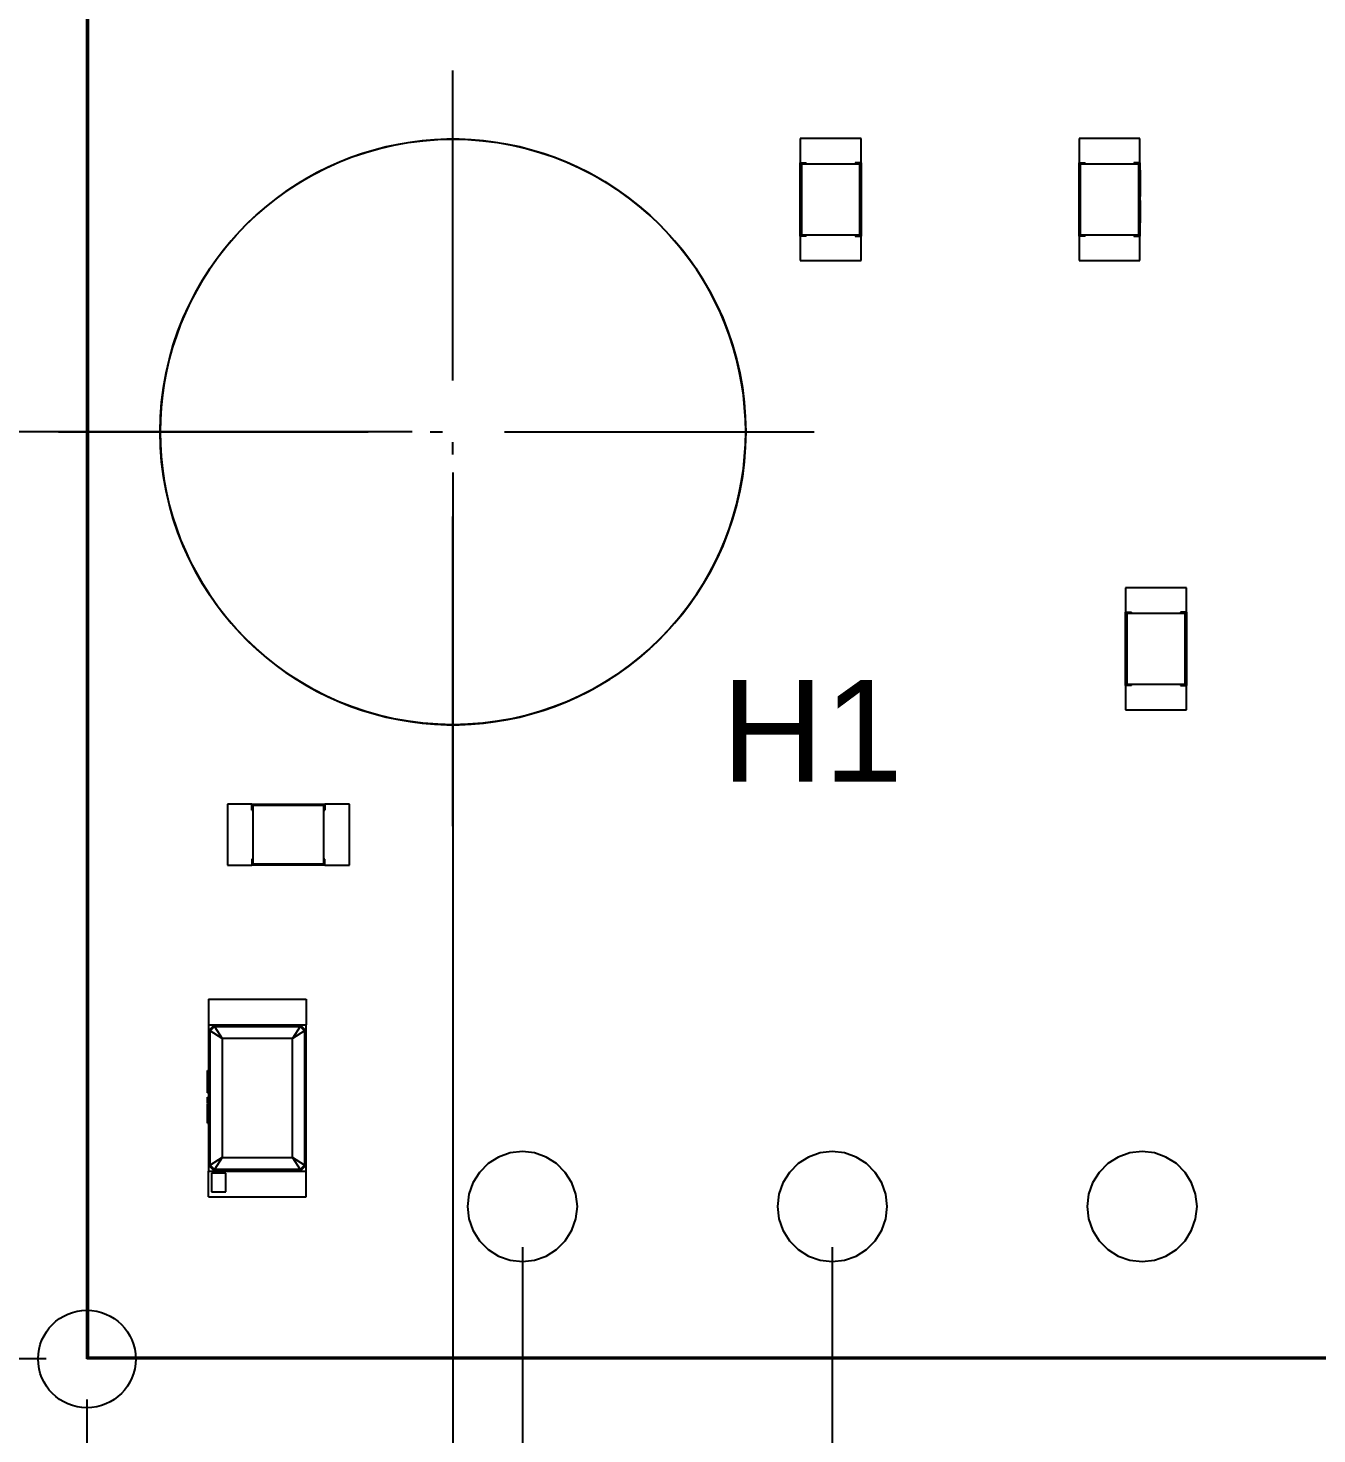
# Model space of a CAD drawing. Header units: millimetres. Extents: x 3 to 137, y 3 to 96.
# Drawn here: x 20.18 to 30.75, y 34.39 to 45.91 of the extents above; entities that cross this region are included whole.
import ezdxf

# ---------------------------------------------------------------- set-up
doc = ezdxf.new("R2010")
doc.units = ezdxf.units.MM
doc.linetypes.add('DASHDOT', pattern=[3.556, 2.54, -0.508, 0, -0.508])
for name, color, linetype in [('CENTER', 3, 'DASHDOT'), ('DIM', 4, 'CONTINUOUS'), ('HOLES', 1, 'CONTINUOUS'), ('OUTLINE', 7, 'CONTINUOUS'), ('PARTS', 8, 'CONTINUOUS'), ('TEXT', 7, 'CONTINUOUS')]:
    doc.layers.add(name, color=color, linetype=linetype)
doc.styles.add('CJK', font='arial.ttf')
doc.dimstyles.new('PCB2', dxfattribs={"dimtxt": 0.833333, "dimasz": 0.833333, "dimexe": 0.5, "dimexo": 0.333333, "dimgap": 0.2, "dimtad": 1, "dimzin": 0, "dimtxsty": 'CJK', "dimcen": 2.5, "dimclrd": 4, "dimclre": 4, "dimclrt": 4, "dimazin": 3, "dimtfac": 1, "dimtmove": 0, "dimatfit": 3})

msp = doc.modelspace()

# ---------------------------------------------------------------- linework, layer by layer
at = {"layer": 'CENTER'}
for points in [[(23.667, 39.367), (23.667, 45.833)], [(20.433, 42.6), (26.9, 42.6)]]:
    msp.add_lwpolyline(points, dxfattribs=at)
at = {"layer": 'DIM'}
msp.add_circle((20.667, 35), 0.4, dxfattribs=at)
at = {"layer": 'HOLES'}
msp.add_circle((23.667, 42.6), 2.4, dxfattribs=at)
at = {"layer": 'OUTLINE'}
for points in [[(20.667, 35), (20.667, 75)], [(50.667, 35), (20.667, 35)]]:
    msp.add_lwpolyline(points, dxfattribs=at)
at = {"layer": 'PARTS'}
for points in [[(20.679, 35.013), (20.679, 74.987)], [(26.067, 42.6), (26.065, 42.7), (26.058, 42.801), (26.048, 42.901), (26.033, 43), (26.014, 43.099), (25.991, 43.197), (25.964, 43.294), (25.933, 43.389), (25.898, 43.483), (25.859, 43.576), (25.816, 43.667), (25.77, 43.756), (25.72, 43.843), (25.666, 43.928), (25.608, 44.011), (25.548, 44.091), (25.483, 44.168), (25.416, 44.243), (25.346, 44.315), (25.273, 44.383), (25.196, 44.449), (25.118, 44.512), (25.036, 44.571), (24.953, 44.626), (24.867, 44.678), (24.779, 44.727), (24.689, 44.771), (24.597, 44.812), (24.503, 44.849), (24.408, 44.882), (24.312, 44.911), (24.215, 44.936), (24.116, 44.957), (24.017, 44.974), (23.918, 44.987), (23.817, 44.995), (23.717, 44.999), (23.616, 44.999), (23.516, 44.995), (23.416, 44.987), (23.316, 44.974), (23.217, 44.957), (23.119, 44.936), (23.021, 44.911), (22.925, 44.882), (22.83, 44.849), (22.737, 44.812), (22.645, 44.771), (22.555, 44.727), (22.467, 44.678), (22.381, 44.626), (22.297, 44.571), (22.216, 44.512), (22.137, 44.449), (22.061, 44.383), (21.987, 44.315), (21.917, 44.243), (21.85, 44.168), (21.786, 44.091), (21.725, 44.011), (21.668, 43.928), (21.614, 43.843), (21.564, 43.756), (21.517, 43.667), (21.474, 43.576), (21.435, 43.483), (21.4, 43.389), (21.369, 43.294), (21.342, 43.197), (21.319, 43.099), (21.3, 43), (21.286, 42.901), (21.275, 42.801), (21.269, 42.7), (21.267, 42.6)], [(27.013, 45.005), (26.513, 45.005)], [(26.513, 45.005), (26.513, 44.805)], [(27.013, 44.805), (27.013, 45.005)], [(29.299, 45.005), (28.799, 45.005)], [(28.799, 45.005), (28.799, 44.805)], [(29.299, 44.805), (29.299, 45.005)], [(26.513, 44.805), (26.563, 44.805)], [(26.513, 44.205), (26.513, 44.805)], [(26.523, 44.795), (26.513, 44.805)], [(27.003, 44.795), (26.523, 44.795)], [(26.523, 44.795), (26.523, 44.215)], [(26.563, 44.795), (26.563, 44.805)], [(26.963, 44.805), (26.963, 44.795)], [(27.013, 44.805), (26.963, 44.805)], [(27.003, 44.795), (27.013, 44.805)], [(27.003, 44.215), (27.003, 44.795)], [(27.013, 44.805), (27.013, 44.205)], [(27.014, 44.745), (27.013, 44.745)], [(27.014, 44.73), (27.013, 44.73)], [(27.014, 44.724), (27.013, 44.724)], [(27.014, 44.745), (27.014, 44.73)], [(27.014, 44.73), (27.014, 44.724)], [(27.014, 44.724), (27.014, 44.708)], [(28.799, 44.805), (28.849, 44.805)], [(28.799, 44.205), (28.799, 44.805)], [(28.809, 44.795), (28.799, 44.805)], [(29.289, 44.795), (28.809, 44.795)], [(28.809, 44.795), (28.809, 44.215)], [(28.849, 44.795), (28.849, 44.805)], [(29.249, 44.805), (29.249, 44.795)], [(29.299, 44.805), (29.249, 44.805)], [(29.289, 44.795), (29.299, 44.805)], [(29.289, 44.215), (29.289, 44.795)], [(29.299, 44.805), (29.299, 44.205)], [(29.3, 44.745), (29.299, 44.745)], [(29.3, 44.73), (29.299, 44.73)], [(29.3, 44.724), (29.299, 44.724)], [(29.3, 44.745), (29.3, 44.73)], [(29.3, 44.73), (29.3, 44.724)], [(29.3, 44.724), (29.3, 44.708)], [(27.014, 44.708), (27.013, 44.708)], [(27.014, 44.706), (27.013, 44.706)], [(27.014, 44.706), (27.013, 44.706)], [(27.014, 44.7), (27.013, 44.7)], [(27.014, 44.694), (27.013, 44.694)], [(27.014, 44.679), (27.013, 44.679)], [(27.014, 44.673), (27.013, 44.673)], [(27.014, 44.658), (27.013, 44.658)], [(27.014, 44.655), (27.013, 44.655)], [(27.014, 44.655), (27.013, 44.655)], [(27.014, 44.649), (27.013, 44.649)], [(27.014, 44.634), (27.013, 44.634)], [(27.014, 44.622), (27.013, 44.622)], [(27.014, 44.623), (27.013, 44.623)], [(27.014, 44.616), (27.013, 44.616)], [(27.014, 44.615), (27.013, 44.615)], [(27.014, 44.614), (27.013, 44.614)], [(27.014, 44.706), (27.014, 44.706)], [(27.014, 44.706), (27.014, 44.7)], [(27.014, 44.7), (27.014, 44.694)], [(27.014, 44.694), (27.014, 44.679)], [(27.014, 44.679), (27.014, 44.673)], [(27.014, 44.673), (27.014, 44.658)], [(27.014, 44.658), (27.014, 44.655)], [(27.014, 44.655), (27.014, 44.655)], [(27.014, 44.655), (27.014, 44.649)], [(27.014, 44.649), (27.014, 44.634)], [(27.014, 44.634), (27.014, 44.623)], [(27.014, 44.623), (27.014, 44.622)], [(27.014, 44.622), (27.014, 44.616)], [(27.014, 44.616), (27.014, 44.615)], [(27.014, 44.615), (27.014, 44.614)], [(27.014, 44.614), (27.014, 44.593)], [(29.3, 44.708), (29.299, 44.708)], [(29.3, 44.706), (29.299, 44.706)], [(29.3, 44.706), (29.299, 44.706)], [(29.3, 44.7), (29.299, 44.7)], [(29.3, 44.694), (29.299, 44.694)], [(29.3, 44.679), (29.299, 44.679)], [(29.3, 44.673), (29.299, 44.673)], [(29.3, 44.658), (29.299, 44.658)], [(29.3, 44.655), (29.299, 44.655)], [(29.3, 44.655), (29.299, 44.655)], [(29.3, 44.649), (29.299, 44.649)], [(29.3, 44.634), (29.299, 44.634)], [(29.3, 44.622), (29.299, 44.622)], [(29.3, 44.623), (29.299, 44.623)], [(29.3, 44.616), (29.299, 44.616)], [(29.3, 44.615), (29.299, 44.615)], [(29.3, 44.614), (29.299, 44.614)], [(29.3, 44.706), (29.3, 44.706)], [(29.3, 44.706), (29.3, 44.7)], [(29.3, 44.7), (29.3, 44.694)], [(29.3, 44.694), (29.3, 44.679)], [(29.3, 44.679), (29.3, 44.673)], [(29.3, 44.673), (29.3, 44.658)], [(29.3, 44.658), (29.3, 44.655)], [(29.3, 44.655), (29.3, 44.655)], [(29.3, 44.655), (29.3, 44.649)], [(29.3, 44.649), (29.3, 44.634)], [(29.3, 44.634), (29.3, 44.623)], [(29.3, 44.623), (29.3, 44.622)], [(29.3, 44.622), (29.3, 44.616)], [(29.3, 44.616), (29.3, 44.615)], [(29.3, 44.615), (29.3, 44.614)], [(29.3, 44.614), (29.3, 44.593)], [(27.014, 44.593), (27.013, 44.593)], [(27.014, 44.593), (27.013, 44.593)], [(27.014, 44.591), (27.013, 44.591)], [(27.014, 44.588), (27.013, 44.588)], [(27.014, 44.587), (27.013, 44.587)], [(27.014, 44.588), (27.013, 44.588)], [(27.014, 44.588), (27.013, 44.588)], [(27.014, 44.585), (27.013, 44.585)], [(27.014, 44.575), (27.013, 44.575)], [(27.014, 44.56), (27.013, 44.56)], [(27.014, 44.554), (27.013, 44.554)], [(27.014, 44.554), (27.013, 44.554)], [(27.014, 44.553), (27.013, 44.553)], [(27.014, 44.536), (27.013, 44.536)], [(27.014, 44.531), (27.013, 44.531)], [(27.014, 44.531), (27.013, 44.531)], [(27.014, 44.531), (27.013, 44.531)], [(27.014, 44.53), (27.013, 44.53)], [(27.014, 44.498), (27.013, 44.498)], [(27.014, 44.593), (27.014, 44.593)], [(27.014, 44.593), (27.014, 44.591)], [(27.014, 44.591), (27.014, 44.588)], [(27.014, 44.588), (27.014, 44.588)], [(27.014, 44.588), (27.014, 44.587)], [(27.014, 44.588), (27.014, 44.588)], [(27.014, 44.588), (27.014, 44.588)], [(27.014, 44.585), (27.014, 44.575)], [(27.014, 44.575), (27.014, 44.56)], [(27.014, 44.56), (27.014, 44.554)], [(27.014, 44.554), (27.014, 44.554)], [(27.014, 44.554), (27.014, 44.554)], [(27.014, 44.553), (27.014, 44.536)], [(27.014, 44.536), (27.014, 44.531)], [(27.014, 44.531), (27.014, 44.531)], [(27.014, 44.531), (27.014, 44.531)], [(27.014, 44.531), (27.014, 44.53)], [(27.014, 44.498), (27.014, 44.469)], [(29.3, 44.593), (29.299, 44.593)], [(29.3, 44.593), (29.299, 44.593)], [(29.3, 44.591), (29.299, 44.591)], [(29.3, 44.588), (29.299, 44.588)], [(29.3, 44.587), (29.299, 44.587)], [(29.3, 44.588), (29.299, 44.588)], [(29.3, 44.588), (29.299, 44.588)], [(29.3, 44.585), (29.299, 44.585)], [(29.3, 44.575), (29.299, 44.575)], [(29.3, 44.56), (29.299, 44.56)], [(29.3, 44.554), (29.299, 44.554)], [(29.3, 44.554), (29.299, 44.554)], [(29.3, 44.553), (29.299, 44.553)], [(29.3, 44.536), (29.299, 44.536)], [(29.3, 44.531), (29.299, 44.531)], [(29.3, 44.531), (29.299, 44.531)], [(29.3, 44.531), (29.299, 44.531)], [(29.3, 44.53), (29.299, 44.53)], [(29.3, 44.498), (29.299, 44.498)], [(29.3, 44.593), (29.3, 44.593)], [(29.3, 44.593), (29.3, 44.591)], [(29.3, 44.591), (29.3, 44.588)], [(29.3, 44.588), (29.3, 44.588)], [(29.3, 44.588), (29.3, 44.587)], [(29.3, 44.588), (29.3, 44.588)], [(29.3, 44.588), (29.3, 44.588)], [(29.3, 44.585), (29.3, 44.575)], [(29.3, 44.575), (29.3, 44.56)], [(29.3, 44.56), (29.3, 44.554)], [(29.3, 44.554), (29.3, 44.554)], [(29.3, 44.554), (29.3, 44.554)], [(29.3, 44.553), (29.3, 44.536)], [(29.3, 44.536), (29.3, 44.531)], [(29.3, 44.531), (29.3, 44.531)], [(29.3, 44.531), (29.3, 44.531)], [(29.3, 44.531), (29.3, 44.53)], [(29.3, 44.498), (29.3, 44.469)], [(27.014, 44.469), (27.013, 44.469)], [(27.014, 44.454), (27.013, 44.454)], [(27.014, 44.414), (27.013, 44.414)], [(27.014, 44.38), (27.013, 44.38)], [(27.014, 44.469), (27.014, 44.454)], [(27.014, 44.454), (27.014, 44.414)], [(27.014, 44.414), (27.014, 44.38)], [(27.014, 44.38), (27.014, 44.367)], [(29.3, 44.469), (29.299, 44.469)], [(29.3, 44.454), (29.299, 44.454)], [(29.3, 44.414), (29.299, 44.414)], [(29.3, 44.38), (29.299, 44.38)], [(29.3, 44.469), (29.3, 44.454)], [(29.3, 44.454), (29.3, 44.414)], [(29.3, 44.414), (29.3, 44.38)], [(29.3, 44.38), (29.3, 44.367)], [(27.014, 44.367), (27.013, 44.367)], [(27.014, 44.36), (27.013, 44.36)], [(27.014, 44.327), (27.013, 44.327)], [(27.014, 44.313), (27.013, 44.313)], [(27.014, 44.313), (27.013, 44.313)], [(27.014, 44.367), (27.014, 44.36)], [(27.014, 44.36), (27.014, 44.327)], [(27.014, 44.327), (27.014, 44.313)], [(27.014, 44.313), (27.014, 44.313)], [(27.014, 44.313), (27.014, 44.313)], [(29.3, 44.367), (29.299, 44.367)], [(29.3, 44.36), (29.299, 44.36)], [(29.3, 44.327), (29.299, 44.327)], [(29.3, 44.313), (29.299, 44.313)], [(29.3, 44.313), (29.299, 44.313)], [(29.3, 44.367), (29.3, 44.36)], [(29.3, 44.36), (29.3, 44.327)], [(29.3, 44.327), (29.3, 44.313)], [(29.3, 44.313), (29.3, 44.313)], [(29.3, 44.313), (29.3, 44.313)], [(26.513, 44.205), (26.523, 44.215)], [(26.563, 44.205), (26.513, 44.205)], [(26.513, 44.205), (26.513, 44.005)], [(26.523, 44.215), (27.003, 44.215)], [(26.563, 44.205), (26.563, 44.215)], [(26.963, 44.215), (26.963, 44.205)], [(26.963, 44.205), (27.013, 44.205)], [(27.013, 44.205), (27.003, 44.215)], [(27.013, 44.005), (27.013, 44.205)], [(28.799, 44.205), (28.809, 44.215)], [(28.849, 44.205), (28.799, 44.205)], [(28.799, 44.205), (28.799, 44.005)], [(28.809, 44.215), (29.289, 44.215)], [(28.849, 44.205), (28.849, 44.215)], [(29.249, 44.215), (29.249, 44.205)], [(29.249, 44.205), (29.299, 44.205)], [(29.299, 44.205), (29.289, 44.215)], [(29.299, 44.005), (29.299, 44.205)], [(26.513, 44.005), (27.013, 44.005)], [(28.799, 44.005), (29.299, 44.005)], [(21.267, 42.6), (21.269, 42.499), (21.275, 42.399), (21.286, 42.299), (21.3, 42.2), (21.319, 42.101), (21.342, 42.003), (21.369, 41.906), (21.4, 41.811), (21.435, 41.716), (21.474, 41.624), (21.517, 41.533), (21.564, 41.444), (21.614, 41.357), (21.668, 41.272), (21.725, 41.189), (21.786, 41.109), (21.85, 41.032), (21.917, 40.957), (21.987, 40.885), (22.061, 40.816), (22.137, 40.751), (22.216, 40.688), (22.297, 40.629), (22.381, 40.573), (22.467, 40.521), (22.555, 40.473), (22.645, 40.428), (22.737, 40.387), (22.83, 40.35), (22.925, 40.317), (23.021, 40.288), (23.119, 40.263), (23.217, 40.242), (23.316, 40.226), (23.416, 40.213), (23.516, 40.205), (23.616, 40.2), (23.717, 40.2), (23.817, 40.205), (23.918, 40.213), (24.017, 40.226), (24.116, 40.242), (24.215, 40.263), (24.312, 40.288), (24.408, 40.317), (24.503, 40.35), (24.597, 40.387), (24.689, 40.428), (24.779, 40.473), (24.867, 40.521), (24.953, 40.573), (25.036, 40.629), (25.118, 40.688), (25.196, 40.751), (25.273, 40.816), (25.346, 40.885), (25.416, 40.957), (25.483, 41.032), (25.548, 41.109), (25.608, 41.189), (25.666, 41.272), (25.72, 41.357), (25.77, 41.444), (25.816, 41.533), (25.859, 41.624), (25.898, 41.716), (25.933, 41.811), (25.964, 41.906), (25.991, 42.003), (26.014, 42.101), (26.033, 42.2), (26.048, 42.299), (26.058, 42.399), (26.065, 42.499), (26.067, 42.6)], [(29.68, 41.322), (29.18, 41.322)], [(29.18, 41.322), (29.18, 41.122)], [(29.68, 41.122), (29.68, 41.322)], [(29.18, 41.122), (29.23, 41.122)], [(29.18, 40.522), (29.18, 41.122)], [(29.19, 41.112), (29.18, 41.122)], [(29.67, 41.112), (29.19, 41.112)], [(29.19, 41.112), (29.19, 40.532)], [(29.23, 41.112), (29.23, 41.122)], [(29.63, 41.122), (29.63, 41.112)], [(29.68, 41.122), (29.63, 41.122)], [(29.67, 41.112), (29.68, 41.122)], [(29.67, 40.532), (29.67, 41.112)], [(29.68, 41.122), (29.68, 40.522)], [(29.681, 41.062), (29.68, 41.062)], [(29.681, 41.046), (29.68, 41.046)], [(29.681, 41.041), (29.68, 41.041)], [(29.681, 41.062), (29.681, 41.046)], [(29.681, 41.046), (29.681, 41.041)], [(29.681, 41.041), (29.681, 41.025)], [(29.681, 41.025), (29.68, 41.025)], [(29.681, 41.023), (29.68, 41.023)], [(29.681, 41.023), (29.68, 41.023)], [(29.681, 41.017), (29.68, 41.017)], [(29.681, 41.011), (29.68, 41.011)], [(29.681, 40.996), (29.68, 40.996)], [(29.681, 40.99), (29.68, 40.99)], [(29.681, 40.975), (29.68, 40.975)], [(29.681, 40.972), (29.68, 40.972)], [(29.681, 40.972), (29.68, 40.972)], [(29.681, 40.966), (29.68, 40.966)], [(29.681, 40.951), (29.68, 40.951)], [(29.681, 40.939), (29.68, 40.939)], [(29.681, 40.939), (29.68, 40.939)], [(29.681, 40.933), (29.68, 40.933)], [(29.681, 40.932), (29.68, 40.932)], [(29.681, 40.931), (29.68, 40.931)], [(29.681, 41.023), (29.681, 41.023)], [(29.681, 41.023), (29.681, 41.017)], [(29.681, 41.017), (29.681, 41.011)], [(29.681, 41.011), (29.681, 40.996)], [(29.681, 40.996), (29.681, 40.99)], [(29.681, 40.99), (29.681, 40.975)], [(29.681, 40.975), (29.681, 40.972)], [(29.681, 40.972), (29.681, 40.972)], [(29.681, 40.972), (29.681, 40.966)], [(29.681, 40.966), (29.681, 40.951)], [(29.681, 40.951), (29.681, 40.939)], [(29.681, 40.939), (29.681, 40.939)], [(29.681, 40.939), (29.681, 40.933)], [(29.681, 40.933), (29.681, 40.932)], [(29.681, 40.932), (29.681, 40.931)], [(29.681, 40.931), (29.681, 40.91)], [(29.681, 40.91), (29.68, 40.91)], [(29.681, 40.91), (29.68, 40.91)], [(29.681, 40.908), (29.68, 40.908)], [(29.681, 40.905), (29.68, 40.905)], [(29.681, 40.905), (29.68, 40.905)], [(29.681, 40.905), (29.68, 40.905)], [(29.681, 40.904), (29.68, 40.904)], [(29.681, 40.902), (29.68, 40.902)], [(29.681, 40.892), (29.68, 40.892)], [(29.681, 40.877), (29.68, 40.877)], [(29.681, 40.871), (29.68, 40.871)], [(29.681, 40.871), (29.68, 40.871)], [(29.681, 40.869), (29.68, 40.869)], [(29.681, 40.853), (29.68, 40.853)], [(29.681, 40.848), (29.68, 40.848)], [(29.681, 40.848), (29.68, 40.848)], [(29.681, 40.848), (29.68, 40.848)], [(29.681, 40.847), (29.68, 40.847)], [(29.681, 40.814), (29.68, 40.814)], [(29.681, 40.91), (29.681, 40.91)], [(29.681, 40.91), (29.681, 40.908)], [(29.681, 40.908), (29.681, 40.905)], [(29.681, 40.905), (29.681, 40.905)], [(29.681, 40.905), (29.681, 40.904)], [(29.681, 40.905), (29.681, 40.905)], [(29.681, 40.905), (29.681, 40.905)], [(29.681, 40.902), (29.681, 40.892)], [(29.681, 40.892), (29.681, 40.877)], [(29.681, 40.877), (29.681, 40.871)], [(29.681, 40.871), (29.681, 40.871)], [(29.681, 40.871), (29.681, 40.871)], [(29.681, 40.869), (29.681, 40.853)], [(29.681, 40.853), (29.681, 40.848)], [(29.681, 40.848), (29.681, 40.848)], [(29.681, 40.848), (29.681, 40.848)], [(29.681, 40.848), (29.681, 40.847)], [(29.681, 40.814), (29.681, 40.786)], [(29.681, 40.786), (29.68, 40.786)], [(29.681, 40.771), (29.68, 40.771)], [(29.681, 40.731), (29.68, 40.731)], [(29.681, 40.697), (29.68, 40.697)], [(29.681, 40.684), (29.68, 40.684)], [(29.681, 40.786), (29.681, 40.771)], [(29.681, 40.771), (29.681, 40.731)], [(29.681, 40.731), (29.681, 40.697)], [(29.681, 40.697), (29.681, 40.684)], [(29.681, 40.684), (29.681, 40.677)], [(29.681, 40.677), (29.68, 40.677)], [(29.681, 40.644), (29.68, 40.644)], [(29.681, 40.63), (29.68, 40.63)], [(29.681, 40.63), (29.68, 40.63)], [(29.681, 40.677), (29.681, 40.644)], [(29.681, 40.644), (29.681, 40.63)], [(29.681, 40.63), (29.681, 40.63)], [(29.681, 40.63), (29.681, 40.63)], [(29.18, 40.522), (29.19, 40.532)], [(29.23, 40.522), (29.18, 40.522)], [(29.18, 40.522), (29.18, 40.322)], [(29.19, 40.532), (29.67, 40.532)], [(29.23, 40.522), (29.23, 40.532)], [(29.63, 40.532), (29.63, 40.522)], [(29.63, 40.522), (29.68, 40.522)], [(29.68, 40.522), (29.67, 40.532)], [(29.68, 40.322), (29.68, 40.522)], [(29.18, 40.322), (29.68, 40.322)], [(22.018, 39.548), (21.818, 39.548)], [(21.818, 39.548), (21.818, 39.048)], [(22.018, 39.498), (22.018, 39.548)], [(22.018, 39.548), (22.618, 39.548)], [(22.018, 39.548), (22.028, 39.538)], [(22.608, 39.538), (22.028, 39.538)], [(22.028, 39.538), (22.028, 39.058)], [(22.608, 39.538), (22.618, 39.548)], [(22.608, 39.058), (22.608, 39.538)], [(22.818, 39.548), (22.618, 39.548)], [(22.618, 39.548), (22.618, 39.498)], [(22.818, 39.048), (22.818, 39.548)], [(22.018, 39.498), (22.028, 39.498)], [(22.608, 39.498), (22.618, 39.498)], [(22.018, 39.098), (22.018, 39.048)], [(22.028, 39.098), (22.018, 39.098)], [(22.618, 39.098), (22.608, 39.098)], [(22.618, 39.048), (22.618, 39.098)], [(21.818, 39.048), (22.018, 39.048)], [(22.018, 39.048), (22.028, 39.058)], [(22.618, 39.048), (22.018, 39.048)], [(22.028, 39.058), (22.608, 39.058)], [(22.126, 39.047), (22.126, 39.048)], [(22.126, 39.047), (22.126, 39.048)], [(22.14, 39.047), (22.126, 39.047)], [(22.126, 39.047), (22.126, 39.047)], [(22.126, 39.047), (22.126, 39.047)], [(22.14, 39.047), (22.14, 39.048)], [(22.173, 39.047), (22.14, 39.047)], [(22.173, 39.047), (22.173, 39.048)], [(22.18, 39.047), (22.173, 39.047)], [(22.18, 39.047), (22.18, 39.048)], [(22.192, 39.047), (22.18, 39.047)], [(22.192, 39.047), (22.192, 39.048)], [(22.227, 39.047), (22.192, 39.047)], [(22.227, 39.047), (22.227, 39.048)], [(22.266, 39.047), (22.227, 39.047)], [(22.266, 39.047), (22.266, 39.048)], [(22.282, 39.047), (22.266, 39.047)], [(22.282, 39.047), (22.282, 39.048)], [(22.31, 39.047), (22.282, 39.047)], [(22.31, 39.047), (22.31, 39.048)], [(22.343, 39.047), (22.343, 39.048)], [(22.344, 39.047), (22.343, 39.047)], [(22.344, 39.047), (22.344, 39.048)], [(22.344, 39.047), (22.344, 39.048)], [(22.344, 39.047), (22.344, 39.048)], [(22.349, 39.047), (22.344, 39.047)], [(22.344, 39.047), (22.344, 39.047)], [(22.344, 39.047), (22.344, 39.047)], [(22.349, 39.047), (22.349, 39.048)], [(22.365, 39.047), (22.349, 39.047)], [(22.365, 39.047), (22.365, 39.048)], [(22.367, 39.047), (22.367, 39.048)], [(22.367, 39.047), (22.367, 39.048)], [(22.373, 39.047), (22.367, 39.047)], [(22.367, 39.047), (22.367, 39.047)], [(22.367, 39.047), (22.367, 39.047)], [(22.373, 39.047), (22.373, 39.048)], [(22.388, 39.047), (22.373, 39.047)], [(22.388, 39.047), (22.388, 39.048)], [(22.398, 39.047), (22.388, 39.047)], [(22.398, 39.047), (22.398, 39.048)], [(22.4, 39.047), (22.4, 39.048)], [(22.4, 39.047), (22.4, 39.048)], [(22.4, 39.047), (22.4, 39.048)], [(22.4, 39.047), (22.4, 39.048)], [(22.4, 39.047), (22.4, 39.047)], [(22.4, 39.047), (22.4, 39.047)], [(22.404, 39.047), (22.4, 39.047)], [(22.4, 39.047), (22.4, 39.047)], [(22.4, 39.047), (22.4, 39.047)], [(22.404, 39.047), (22.404, 39.048)], [(22.405, 39.047), (22.404, 39.047)], [(22.405, 39.047), (22.405, 39.048)], [(22.406, 39.047), (22.405, 39.047)], [(22.406, 39.047), (22.406, 39.048)], [(22.427, 39.047), (22.406, 39.047)], [(22.427, 39.047), (22.427, 39.048)], [(22.427, 39.047), (22.427, 39.048)], [(22.427, 39.047), (22.427, 39.047)], [(22.428, 39.047), (22.427, 39.047)], [(22.428, 39.047), (22.428, 39.048)], [(22.435, 39.047), (22.428, 39.047)], [(22.435, 39.047), (22.435, 39.048)], [(22.435, 39.047), (22.435, 39.048)], [(22.447, 39.047), (22.435, 39.047)], [(22.435, 39.047), (22.435, 39.047)], [(22.447, 39.047), (22.447, 39.048)], [(22.462, 39.047), (22.447, 39.047)], [(22.462, 39.047), (22.462, 39.048)], [(22.468, 39.047), (22.462, 39.047)], [(22.468, 39.047), (22.468, 39.048)], [(22.468, 39.047), (22.468, 39.048)], [(22.468, 39.047), (22.468, 39.047)], [(22.47, 39.047), (22.468, 39.047)], [(22.47, 39.047), (22.47, 39.048)], [(22.486, 39.047), (22.47, 39.047)], [(22.486, 39.047), (22.486, 39.048)], [(22.492, 39.047), (22.486, 39.047)], [(22.492, 39.047), (22.492, 39.048)], [(22.507, 39.047), (22.492, 39.047)], [(22.507, 39.047), (22.507, 39.048)], [(22.513, 39.047), (22.507, 39.047)], [(22.513, 39.047), (22.513, 39.048)], [(22.519, 39.047), (22.513, 39.047)], [(22.519, 39.047), (22.519, 39.048)], [(22.519, 39.047), (22.519, 39.048)], [(22.519, 39.047), (22.519, 39.047)], [(22.521, 39.047), (22.521, 39.048)], [(22.537, 39.047), (22.521, 39.047)], [(22.537, 39.047), (22.537, 39.048)], [(22.542, 39.047), (22.537, 39.047)], [(22.542, 39.047), (22.542, 39.048)], [(22.557, 39.047), (22.542, 39.047)], [(22.557, 39.047), (22.557, 39.048)], [(22.608, 39.058), (22.618, 39.048)], [(22.618, 39.048), (22.818, 39.048)], [(21.664, 37.949), (22.464, 37.949)], [(21.664, 37.949), (21.664, 37.739)], [(22.464, 37.949), (22.464, 37.739)], [(21.714, 37.739), (21.664, 37.689)], [(21.664, 37.739), (22.464, 37.739)], [(21.664, 37.739), (21.664, 36.539)], [(21.664, 37.689), (21.664, 36.589)], [(21.677, 37.689), (21.664, 37.689)], [(21.677, 37.689), (21.714, 37.726)], [(21.776, 37.626), (21.677, 37.689)], [(21.677, 36.589), (21.677, 37.689)], [(21.714, 37.726), (21.714, 37.739)], [(21.714, 37.726), (21.776, 37.626)], [(21.714, 37.726), (22.414, 37.726)], [(22.414, 37.726), (22.351, 37.626)], [(22.451, 37.689), (22.351, 37.626)], [(22.464, 37.689), (22.414, 37.739)], [(22.414, 37.726), (22.414, 37.739)], [(22.414, 37.726), (22.451, 37.689)], [(22.451, 37.689), (22.464, 37.689)], [(22.451, 37.689), (22.451, 36.589)], [(22.464, 36.539), (22.464, 37.739)], [(22.464, 36.589), (22.464, 37.689)], [(22.351, 37.626), (21.776, 37.626)], [(21.776, 37.626), (21.776, 36.652)], [(22.351, 36.652), (22.351, 37.626)], [(21.654, 37.351), (21.654, 37.365)], [(21.654, 37.365), (21.664, 37.365)], [(21.654, 37.318), (21.654, 37.351)], [(21.654, 37.351), (21.664, 37.351)], [(21.654, 37.312), (21.654, 37.318)], [(21.654, 37.318), (21.664, 37.318)], [(21.654, 37.299), (21.654, 37.312)], [(21.654, 37.312), (21.664, 37.312)], [(21.654, 37.264), (21.654, 37.299)], [(21.654, 37.299), (21.664, 37.299)], [(21.654, 37.225), (21.654, 37.264)], [(21.654, 37.264), (21.664, 37.264)], [(21.654, 37.209), (21.654, 37.225)], [(21.654, 37.225), (21.664, 37.225)], [(21.654, 37.181), (21.654, 37.209)], [(21.654, 37.209), (21.664, 37.209)], [(21.654, 37.181), (21.664, 37.181)], [(21.654, 37.147), (21.664, 37.147)], [(21.654, 37.142), (21.654, 37.147)], [(21.654, 37.126), (21.654, 37.142)], [(21.654, 37.142), (21.664, 37.142)], [(21.654, 37.126), (21.664, 37.126)], [(21.654, 37.125), (21.654, 37.126)], [(21.654, 37.125), (21.664, 37.125)], [(21.654, 37.118), (21.654, 37.124)], [(21.654, 37.124), (21.664, 37.124)], [(21.654, 37.103), (21.654, 37.118)], [(21.654, 37.118), (21.664, 37.118)], [(21.654, 37.094), (21.654, 37.103)], [(21.654, 37.103), (21.664, 37.103)], [(21.654, 37.094), (21.664, 37.094)], [(21.654, 37.09), (21.654, 37.09)], [(21.654, 37.09), (21.664, 37.09)], [(21.654, 37.087), (21.654, 37.09)], [(21.654, 37.09), (21.664, 37.09)], [(21.654, 37.086), (21.654, 37.087)], [(21.654, 37.087), (21.664, 37.087)], [(21.654, 37.086), (21.664, 37.086)], [(21.654, 37.065), (21.654, 37.086)], [(21.654, 37.064), (21.654, 37.065)], [(21.654, 37.065), (21.664, 37.065)], [(21.654, 37.064), (21.664, 37.064)], [(21.654, 37.062), (21.654, 37.064)], [(21.654, 37.062), (21.664, 37.062)], [(21.654, 37.056), (21.654, 37.062)], [(21.654, 37.044), (21.654, 37.056)], [(21.654, 37.056), (21.664, 37.056)], [(21.654, 37.029), (21.654, 37.044)], [(21.654, 37.044), (21.664, 37.044)], [(21.654, 37.023), (21.654, 37.029)], [(21.654, 37.029), (21.664, 37.029)], [(21.654, 37.023), (21.664, 37.023)], [(21.654, 37.021), (21.654, 37.023)], [(21.654, 37.005), (21.654, 37.021)], [(21.654, 37.021), (21.664, 37.021)], [(21.654, 36.999), (21.654, 37.005)], [(21.654, 37.005), (21.664, 37.005)], [(21.654, 36.984), (21.654, 36.999)], [(21.654, 36.999), (21.664, 36.999)], [(21.654, 36.984), (21.664, 36.984)], [(21.654, 36.978), (21.654, 36.984)], [(21.654, 36.972), (21.654, 36.978)], [(21.654, 36.978), (21.664, 36.978)], [(21.654, 36.972), (21.664, 36.972)], [(21.654, 36.954), (21.654, 36.97)], [(21.654, 36.97), (21.664, 36.97)], [(21.654, 36.949), (21.654, 36.954)], [(21.654, 36.954), (21.664, 36.954)], [(21.654, 36.933), (21.654, 36.949)], [(21.654, 36.949), (21.664, 36.949)], [(21.654, 36.933), (21.664, 36.933)], [(21.776, 36.652), (21.677, 36.589)], [(21.776, 36.652), (21.714, 36.552)], [(21.776, 36.652), (22.351, 36.652)], [(22.351, 36.652), (22.414, 36.552)], [(22.451, 36.589), (22.351, 36.652)], [(24.687, 36.25), (24.675, 36.35), (24.642, 36.445), (24.588, 36.53), (24.517, 36.602), (24.432, 36.655), (24.337, 36.689), (24.237, 36.7), (24.137, 36.689), (24.041, 36.655), (23.956, 36.602), (23.885, 36.53), (23.831, 36.445), (23.798, 36.35), (23.787, 36.25)], [(27.227, 36.25), (27.215, 36.35), (27.182, 36.445), (27.128, 36.53), (27.057, 36.602), (26.972, 36.655), (26.877, 36.689), (26.777, 36.7), (26.677, 36.689), (26.581, 36.655), (26.496, 36.602), (26.425, 36.53), (26.371, 36.445), (26.338, 36.35), (26.327, 36.25)], [(29.767, 36.25), (29.755, 36.35), (29.722, 36.445), (29.668, 36.53), (29.597, 36.602), (29.512, 36.655), (29.417, 36.689), (29.317, 36.7), (29.217, 36.689), (29.121, 36.655), (29.036, 36.602), (28.965, 36.53), (28.911, 36.445), (28.878, 36.35), (28.867, 36.25)], [(21.664, 36.589), (21.714, 36.539)], [(21.677, 36.589), (21.664, 36.589)], [(21.664, 36.539), (22.464, 36.539)], [(21.664, 36.329), (21.664, 36.539)], [(21.714, 36.552), (21.677, 36.589)], [(21.714, 36.552), (21.714, 36.539)], [(22.414, 36.552), (21.714, 36.552)], [(22.451, 36.589), (22.414, 36.552)], [(22.414, 36.539), (22.464, 36.589)], [(22.414, 36.552), (22.414, 36.539)], [(22.451, 36.589), (22.464, 36.589)], [(22.464, 36.329), (22.464, 36.539)], [(21.688, 36.524), (21.688, 36.37)], [(21.806, 36.524), (21.688, 36.524)], [(21.806, 36.37), (21.806, 36.524)], [(21.664, 36.329), (22.464, 36.329)], [(21.688, 36.37), (21.806, 36.37)], [(23.787, 36.25), (23.798, 36.15), (23.831, 36.055), (23.885, 35.969), (23.956, 35.898), (24.041, 35.844), (24.137, 35.811), (24.237, 35.8), (24.337, 35.811), (24.432, 35.844), (24.517, 35.898), (24.588, 35.969), (24.642, 36.055), (24.675, 36.15), (24.687, 36.25)], [(26.327, 36.25), (26.338, 36.15), (26.371, 36.055), (26.425, 35.969), (26.496, 35.898), (26.581, 35.844), (26.677, 35.811), (26.777, 35.8), (26.877, 35.811), (26.972, 35.844), (27.057, 35.898), (27.128, 35.969), (27.182, 36.055), (27.215, 36.15), (27.227, 36.25)], [(28.867, 36.25), (28.878, 36.15), (28.911, 36.055), (28.965, 35.969), (29.036, 35.898), (29.121, 35.844), (29.217, 35.811), (29.317, 35.8), (29.417, 35.811), (29.512, 35.844), (29.597, 35.898), (29.668, 35.969), (29.722, 36.055), (29.755, 36.15), (29.767, 36.25)], [(50.654, 35.013), (20.679, 35.013)]]:
    msp.add_lwpolyline(points, dxfattribs=at)

# ---------------------------------------------------------------- texts
at = {"layer": 'TEXT', "style": 'CJK'}
msp.add_text('H1', height=0.8333, dxfattribs=at).set_placement((25.867, 39.733))

# ---------------------------------------------------------------- dimensions: what is measured, and where the dimension line sits
at = {"layer": 'DIM'}
for base, p1, p2 in [((13.333, 35), (20.667, 35), (20.667, 75)), ((17, 42.6), (23.667, 42.6), (20.667, 75)), ((17, 35), (20.667, 35), (23.667, 42.6))]:
    msp.add_linear_dim(base=base, p1=p1, p2=p2, angle=90, dimstyle='PCB2', dxfattribs=at).render()
for base, p1, p2 in [((20.667, 31.667), (20.667, 35), (23.667, 42.6)), ((23.667, 31.667), (23.667, 42.6), (47.667, 42.6)), ((20.667, 28.333), (20.667, 35), (24.237, 36.25)), ((24.237, 25.333), (24.237, 36.25), (26.777, 36.25)), ((20.667, 25), (20.667, 35), (50.667, 35))]:
    msp.add_linear_dim(base=base, p1=p1, p2=p2, dimstyle='PCB2', dxfattribs=at).render()
msp.add_linear_dim(base=(24.237, 28.333), p1=(24.237, 36.25), p2=(47.097, 36.25), text='9x2.54=22.86', dimstyle='PCB2', dxfattribs=at).render()

doc.saveas('drawing.dxf')
